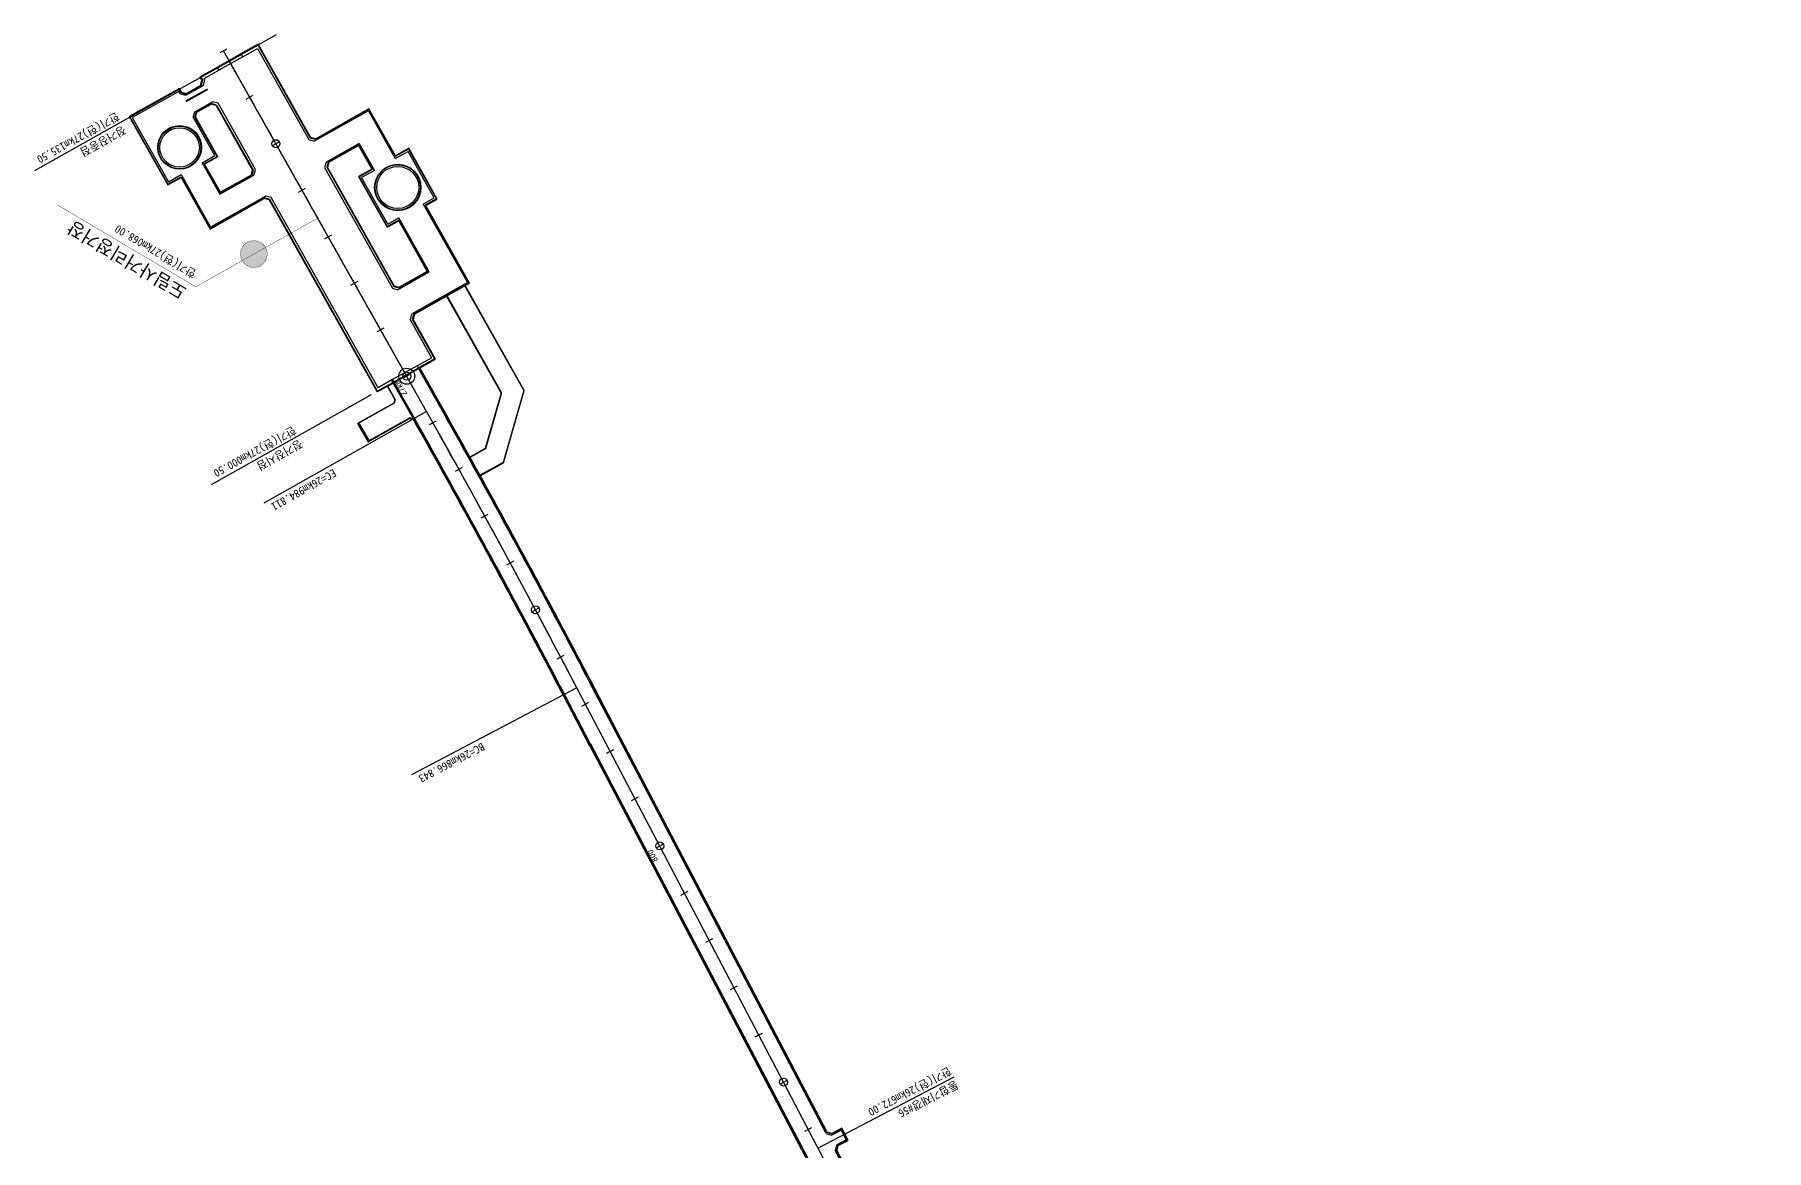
# Model space of a CAD drawing. Header units: millimetres. Extents: x 191137 to 192028, y 543444 to 545391.
# Drawn here: x 191137 to 191786, y 544972 to 545391 of the extents above; entities that cross this region are included whole.
import ezdxf

# ---------------------------------------------------------------- set-up
doc = ezdxf.new("R2010")
doc.units = ezdxf.units.MM
doc.set_wipeout_variables(frame=1)
doc.linetypes.add('CENTER', pattern=[2, 1.25, -0.25, 0.25, -0.25])
for name, color, linetype in [('00-맨홀위치및건축선', 7, 'Continuous'), ('A-01-2__km측점심볼', 7, 'Continuous'), ('A-01-2__곡선제원문자', 7, 'Continuous'), ('A-01-2__곡선제원인출선', 7, 'Continuous'), ('A-01-2__보조측점심볼', 7, 'Continuous'), ('A-01-2__선형', 7, 'Continuous'), ('A-01-2__선형중심선', 7, 'Continuous'), ('A-01-2__주측점심볼', 7, 'Continuous'), ('A-01-2__측점문자', 7, 'Continuous'), ('AA-WAXM-CONC', 2, 'Continuous'), ('CR-LEAL', 1, 'Continuous'), ('CR-LEAT', 3, 'Continuous'), ('CS-CONC-MAJR', 2, 'Continuous'), ('CS-EXCV', 3, 'E-DIGLN01'), ('CZ-CNTL', 1, 'CENTER'), ('CZ-LEAL', 1, 'Continuous'), ('CZ-LEAT', 3, 'Continuous'), ('통합L', 1, 'Continuous'), ('통합기재갱hide', 1, 'Continuous'), ('통합기재갱T', 1, 'Continuous')]:
    doc.layers.add(name, color=color, linetype=linetype)
doc.layers.add('가림용해치-255', color=7, linetype='Continuous', true_color=0xffffff)
doc.styles.add('G1', font='GulimChe.ttf')
doc.styles.add('굴림체', font='GulimChe.ttf')
doc.linetypes.add('E-DIGLN01', pattern='A,0.9,-0.2,[19,kscals.shx,S=0.1,R=180,X=0,Y=0],0.9', length=2)

msp = doc.modelspace()

# ---------------------------------------------------------------- hatches: boundary and pattern name
at = {"layer": 'CZ-LEAL'}
msp.add_hatch(color=256, dxfattribs=at).paths.add_polyline_path([(191214.9480008763, 545305.8118646416), (191223.6627833015, 545310.7162063183, 0.4975051414159268), (191215.7592928919, 545311.7889615592, 0.3355537940744049)])
at = {"layer": '가림용해치-255', "true_color": 0xffffff}
h = msp.add_hatch(color=7, dxfattribs=at)
h.dxf.hatch_style = 1
edge = h.paths.add_edge_path()
edge.add_line((191214.9480008763, 545305.8118646416), (191223.6627833014, 545310.7162063183))
edge.add_arc((191219.3053959943, 545308.2640285402), 5.000000000021969, 315.17153820245727, 389.36921340021183, ccw=False)
edge.add_arc((191219.3053959943, 545308.2640285402), 4.99999999997521, 209.3690308993965, 315.17153820245727, ccw=False)

# ---------------------------------------------------------------- linework, layer by layer
at = {"layer": '00-맨홀위치및건축선'}
msp.add_lwpolyline([(191197.0452506693, 545373.1914925096), (191227.8471250895, 545390.5255930303)], dxfattribs=at)
at = {"layer": 'A-01-2__km측점심볼', "color": 1}
msp.add_circle((191276.6417101257, 545262.5023593236), 3, dxfattribs=at)
at = {"layer": 'A-01-2__곡선제원인출선', "color": 1}
for p, q in [((191284.0911659851, 545249.2650323153), (191223.0876918261, 545214.9346355717)), ((191340.4223820992, 545145.6204483947), (191278.4331116582, 545113.1038318698))]:
    msp.add_line(p, q, dxfattribs=at)
at = {"layer": 'A-01-2__보조측점심볼', "color": 1}
for p, q in [((191206.6736993356, 545383.7736562825), (191209.2881339424, 545385.2449589999)), ((191216.4823841194, 545366.3440922371), (191219.0968187262, 545367.8153949546)), ((191226.2910689032, 545348.9145281918), (191228.90550351, 545350.3858309092)), ((191236.099753687, 545331.4849641464), (191238.7141882938, 545332.9562668639)), ((191245.9084384709, 545314.055400101), (191248.5228730776, 545315.5267028185)), ((191255.7171232547, 545296.6258360556), (191258.3315578615, 545298.0971387731)), ((191265.5258080385, 545279.1962720102), (191268.1402426453, 545280.6675747278)), ((191275.3344928223, 545261.766707965), (191277.9489274291, 545263.2380106824)), ((191285.1397724332, 545244.3372989198), (191287.7559745705, 545245.8054563964)), ((191294.8801908563, 545226.8781044228), (191297.5037010481, 545228.3331625912)), ((191304.5331919158, 545209.3704262761), (191307.1639445743, 545210.8123487601)), ((191314.0985342869, 545191.8147021707), (191316.7364636435, 545193.2434529222)), ((191323.5759788368, 545174.2113709989), (191326.2210189433, 545175.6269142991)), ((191332.9652886297, 545156.5608728428), (191335.6173733603, 545157.9631733036)), ((191342.272603431, 545138.864091369), (191344.9292864499, 545140.2576606486)), ((191351.5630652952, 545121.152871243), (191354.2197483141, 545122.5464405228)), ((191360.8535271594, 545103.441651117), (191363.5102101783, 545104.8352203968)), ((191370.1439890236, 545085.7304309912), (191372.8006720425, 545087.1240002709)), ((191379.4344508878, 545068.0192108653), (191382.0911339067, 545069.412780145)), ((191388.724912752, 545050.3079907394), (191391.3815957709, 545051.701560019)), ((191398.0153746162, 545032.5967706135), (191400.6720576351, 545033.990339893)), ((191407.3058364805, 545014.8855504874), (191409.9625194994, 545016.2791197672)), ((191416.5962983447, 544997.1743303614), (191419.2529813636, 544998.5678996411)), ((191425.8867602089, 544979.4631102355), (191428.5434432278, 544980.8566795152))]:
    msp.add_line(p, q, dxfattribs=at)
at = {"layer": 'A-01-2__선형', "color": 1}
for p, q in [((191284.0911659852, 545249.2650323153), (191207.980916639, 545384.5093076412)), ((191786.3362677773, 544295.5358022396), (191340.4223820992, 545145.6204483947))]:
    msp.add_line(p, q, dxfattribs=at)
for points in [[(191284.0911659852, 545249.2650323153), (191284.0911659852, 545249.2650323153)], [(191340.4223820992, 545145.6204483947), (191340.4223820992, 545145.6204483947)]]:
    msp.add_lwpolyline(points, dxfattribs=at)
msp.add_arc((187798.1783569107, 543287.5280755521), 4000, 27.67936182779564, 29.36912684951456, dxfattribs=at)
at = {"layer": 'A-01-2__선형중심선', "color": 1}
for p, q in [((191284.0911659852, 545249.2650323153), (191207.980916639, 545384.5093076412)), ((191285.0558465796, 545247.5498540128), (191284.0911659852, 545249.2650323153)), ((191284.0911659852, 545249.2650323153), (191284.0911659852, 545249.2650323153)), ((191286.0354215683, 545245.8061703378), (191285.0558465796, 545247.5498540128)), ((191287.0141245928, 545244.0619970936), (191286.0354215683, 545245.8061703378)), ((191287.9919554083, 545242.3173347155), (191287.0141245928, 545244.0619970936)), ((191288.9689137705, 545240.5721836403), (191287.9919554083, 545242.3173347155)), ((191289.944999435, 545238.826544304), (191288.9689137705, 545240.5721836403)), ((191290.9202121579, 545237.0804171433), (191289.944999435, 545238.826544304)), ((191291.8945516954, 545235.3338025946), (191290.9202121579, 545237.0804171433)), ((191292.8680178038, 545233.586701094), (191291.8945516954, 545235.3338025946)), ((191293.8406102399, 545231.839113079), (191292.8680178038, 545233.586701094)), ((191294.8123287603, 545230.0910389865), (191293.8406102399, 545231.839113079)), ((191295.7831731224, 545228.342479253), (191294.8123287603, 545230.0910389865)), ((191296.7531430832, 545226.5934343159), (191295.7831731224, 545228.342479253)), ((191297.7222384003, 545224.8439046126), (191296.7531430832, 545226.5934343159)), ((191298.6904588315, 545223.0938905803), (191297.7222384003, 545224.8439046126)), ((191299.6578041347, 545221.3433926567), (191298.6904588315, 545223.0938905803)), ((191300.624274068, 545219.592411279), (191299.6578041347, 545221.3433926567)), ((191301.5898683899, 545217.8409468853), (191300.624274068, 545219.592411279)), ((191302.5545868589, 545216.0889999134), (191301.5898683899, 545217.8409468853)), ((191303.5184292339, 545214.3365708014), (191302.5545868589, 545216.0889999134)), ((191304.4813952739, 545212.5836599872), (191303.5184292339, 545214.3365708014)), ((191305.4434847381, 545210.8302679091), (191304.4813952739, 545212.5836599872)), ((191306.4046973861, 545209.0763950055), (191305.4434847381, 545210.8302679091)), ((191307.3650329775, 545207.3220417148), (191306.4046973861, 545209.0763950055)), ((191308.3244912723, 545205.5672084757), (191307.3650329775, 545207.3220417148)), ((191309.2830720305, 545203.8118957267), (191308.3244912723, 545205.5672084757)), ((191310.2407750126, 545202.0561039068), (191309.2830720305, 545203.8118957267)), ((191311.1975999791, 545200.2998334549), (191310.2407750126, 545202.0561039068)), ((191312.1535466909, 545198.54308481), (191311.1975999791, 545200.2998334549)), ((191313.1086149087, 545196.7858584116), (191312.1535466909, 545198.54308481)), ((191314.0628043941, 545195.0281546985), (191313.1086149087, 545196.7858584116)), ((191315.0161149084, 545193.2699741106), (191314.0628043941, 545195.0281546985)), ((191315.9685462133, 545191.5113170871), (191315.0161149084, 545193.2699741106)), ((191316.9200980705, 545189.7521840679), (191315.9685462133, 545191.5113170871)), ((191317.8707702425, 545187.9925754926), (191316.9200980705, 545189.7521840679)), ((191318.8205624914, 545186.2324918011), (191317.8707702425, 545187.9925754926)), ((191319.7694745797, 545184.4719334337), (191318.8205624914, 545186.2324918011)), ((191320.7175062703, 545182.7109008302), (191319.7694745797, 545184.4719334337)), ((191321.664657326, 545180.9493944311), (191320.7175062703, 545182.7109008302)), ((191322.6109275102, 545179.1874146768), (191321.664657326, 545180.9493944311)), ((191323.5563165863, 545177.4249620072), (191322.6109275102, 545179.1874146768)), ((191324.5008243179, 545175.6620368639), (191323.5563165863, 545177.4249620072)), ((191325.4444504689, 545173.8986396868), (191324.5008243179, 545175.6620368639)), ((191326.3871948035, 545172.1347709174), (191325.4444504689, 545173.8986396868)), ((191327.3290570858, 545170.370430996), (191326.3871948035, 545172.1347709174)), ((191328.2700370805, 545168.6056203641), (191327.3290570858, 545170.370430996)), ((191329.2101345522, 545166.8403394629), (191328.2700370805, 545168.6056203641)), ((191330.1493492661, 545165.0745887336), (191329.2101345522, 545166.8403394629)), ((191331.0876809872, 545163.3083686179), (191330.1493492661, 545165.0745887336)), ((191332.025129481, 545161.541679557), (191331.0876809872, 545163.3083686179)), ((191332.9616945131, 545159.7745219923), (191332.025129481, 545161.541679557)), ((191333.8973758494, 545158.0068963664), (191332.9616945131, 545159.7745219923)), ((191334.8321732559, 545156.2388031208), (191333.8973758494, 545158.0068963664)), ((191335.7660864991, 545154.4702426974), (191334.8321732559, 545156.2388031208)), ((191336.6991153453, 545152.7012155385), (191335.7660864991, 545154.4702426974)), ((191337.6312595613, 545150.9317220864), (191336.6991153453, 545152.7012155385)), ((191338.5625189142, 545149.1617627834), (191337.6312595613, 545150.9317220864)), ((191339.4928931711, 545147.3913380719), (191338.5625189142, 545149.1617627834)), ((191340.4223820992, 545145.6204483947), (191339.4928931711, 545147.3913380719)), ((191786.3362677773, 544295.5358022396), (191340.4223820992, 545145.6204483947))]:
    msp.add_line(p, q, dxfattribs=at)
at = {"layer": 'A-01-2__주측점심볼', "color": 1}
for centre in [(191227.5982862066, 545349.6501795505), (191276.6417101257, 545262.5023593236), (191324.89849889, 545174.919142649), (191371.4723305331, 545086.427215631), (191417.9246398541, 544997.8711150014)]:
    msp.add_circle(centre, 1.5, dxfattribs=at)
at = {"layer": 'AA-WAXM-CONC'}
for p, q in [((191220.8809166074, 545386.6052810248), (191215.0681567134, 545383.3340851573)), ((191240.4436630618, 545351.8432084939), (191220.8809166074, 545386.6052810248)), ((191215.2099995786, 545382.266433247), (191220.6741681744, 545385.3414554491)), ((191220.6741681744, 545385.3414554491), (191239.9089960513, 545351.1620786764)), ((191205.3076003687, 545377.8412225308), (191199.4948404729, 545374.5700266623)), ((191199.4948404729, 545374.5700266623), (191200.141541259, 545373.4208700404)), ((191199.5770736722, 545371.4033727094), (191200.141541259, 545373.4208700404)), ((191200.4296733254, 545371.481566282), (191201.0012394398, 545373.5244348854)), ((191200.6824572321, 545374.0908957476), (191206.1466258298, 545377.1659179509)), ((191201.0012394398, 545373.5244348854), (191200.6824572321, 545374.0908957476)), ((191191.3456124047, 545370.1171640062), (191172.8702736087, 545359.7199597486)), ((191191.1660293718, 545369.2128687368), (191173.73646447, 545359.4041854749)), ((191191.6888606963, 545368.2838222727), (191191.1660293718, 545369.2128687368)), ((191192.0898609542, 545368.7946696356), (191191.3456124047, 545370.1171640062)), ((191193.731768517, 545367.7122451798), (191191.6888606963, 545368.2838222727)), ((191192.0898609542, 545368.7946696356), (191193.9945729864, 545368.2617577955)), ((191200.4296733254, 545371.481566282), (191193.731768517, 545367.7122451798)), ((191193.8301945006, 545365.7021794727), (191201.9224895802, 545370.2562093491)), ((191193.9773247496, 545365.4407359991), (191202.0696198291, 545369.9947658757)), ((191193.9945729864, 545368.2617577955), (191199.5770736722, 545371.4033727094)), ((191196.5932305658, 545359.5689896431), (191197.1648076588, 545361.6118974643)), ((191197.1648076588, 545361.6118974643), (191203.8627125005, 545365.3812185851)), ((191197.2380042019, 545359.646663276), (191197.7709160422, 545361.5513753081)), ((191197.7709160422, 545361.5513753081), (191203.3534167594, 545364.6929902398)), ((191205.3709140295, 545364.1285226716), (191203.3534167594, 545364.6929902398)), ((191205.9055810393, 545364.8096524903), (191203.8627125005, 545365.3812185851)), ((191205.3709140295, 545364.1285226716), (191219.0575869272, 545339.8079541315)), ((191219.9172851088, 545339.9115189752), (191205.9055810393, 545364.8096524903)), ((191262.2392235624, 545362.0074514608), (191241.9518646636, 545350.5905125538)), ((191262.3916411952, 545362.5522164241), (191242.3930647833, 545351.2977931026)), ((191262.2391984731, 545362.0074373414), (191272.3511251207, 545344.0390233271)), ((191262.3916161059, 545362.5522023049), (191272.3564125041, 545344.8452317648)), ((191172.8702736087, 545359.7199597486), (191187.0928643385, 545334.4470906409)), ((191173.73646447, 545359.4041854749), (191187.2724473714, 545335.3513859103)), ((191204.7020122733, 545345.1600691723), (191196.5932305658, 545359.5689896431)), ((191205.5682031345, 545344.8442948984), (191197.2380042019, 545359.646663276)), ((191239.9089960513, 545351.1620786764), (191241.9518646636, 545350.5905125538)), ((191240.4436630618, 545351.8432084939), (191242.3930647833, 545351.2977931026)), ((191258.8098268244, 545349.7502397872), (191246.3657721338, 545342.7472083493)), ((191258.6573841023, 545349.2054607045), (191263.8159257016, 545340.0389769675)), ((191258.8098017351, 545349.7502256678), (191264.5078209143, 545339.6251158604)), ((191277.3238124597, 545347.6406918365), (191272.3564125041, 545344.8452317648)), ((191277.3238124597, 545347.6406918365), (191287.8191035501, 545328.9910573916)), ((191199.9088819319, 545342.462681279), (191204.7020122733, 545345.1600691723)), ((191199.9088819253, 545342.4626812752), (191206.5474663116, 545330.6662900348)), ((191200.6007771375, 545342.048820169), (191205.5682031345, 545344.8442948984)), ((191206.6998839443, 545331.211054998), (191200.6007771375, 545342.048820169)), ((191246.3657721338, 545342.7472083493), (191245.7942060096, 545340.7043397331)), ((191245.7942060096, 545340.7043397331), (191271.2379303898, 545295.4920483802)), ((191272.3511251207, 545344.0390233271), (191277.1442294258, 545346.7363965664)), ((191286.952912689, 545329.3068316655), (191277.1442294269, 545346.736396567)), ((191187.0928643385, 545334.4470906409), (191192.0602903355, 545337.2425653706)), ((191187.2724473714, 545335.3513859103), (191192.0655777037, 545338.0487737985)), ((191206.547466472, 545330.666290125), (191219.3457189859, 545337.8686503631)), ((191218.5121715359, 545337.8585524104), (191206.6998841048, 545331.2110550883)), ((191219.0575869272, 545339.8079541315), (191218.5121715359, 545337.8585524104)), ((191219.3457189859, 545337.8686503631), (191219.9172851088, 545339.9115189752)), ((191258.8485425597, 545337.2435263508), (191263.8159257016, 545340.0389769675)), ((191258.8485425597, 545337.2435263508), (191269.3438336504, 545318.5938919059)), ((191264.5078209143, 545339.6251158604), (191259.7147334199, 545336.9277520764)), ((191269.5234166833, 545319.4981871753), (191259.714733421, 545336.9277520771)), ((191223.3184263337, 545329.3180656082), (191202.9656521012, 545317.864313488)), ((191223.7596264533, 545330.0253461569), (191203.118069734, 545318.4090784515)), ((191225.2678280551, 545328.772650217), (191223.3184263337, 545329.3180656082)), ((191225.8024950658, 545329.4537800343), (191223.7596264533, 545330.0253461569)), ((191265.7034524909, 545256.920463575), (191225.2678280551, 545328.772650217)), ((191265.9102009239, 545258.1842891508), (191225.8024950658, 545329.4537800343)), ((191282.8134421574, 545326.977298166), (191286.952912689, 545329.3068316655)), ((191287.8191035501, 545328.9910573916), (191283.5053373696, 545326.5634370595)), ((191269.5234166832, 545319.4981871753), (191273.6629205839, 545321.8277394534)), ((191285.0712450123, 545301.5556880747), (191273.6629205839, 545321.8277394534)), ((191282.8134421574, 545326.977298166), (191299.3713252982, 545297.5547252137)), ((191283.5053373696, 545326.5634370595), (191299.9160902615, 545297.4023075809)), ((191273.6576332, 545321.0215310167), (191269.3438336504, 545318.5938919059)), ((191284.526480049, 545301.7081057077), (191273.6576332, 545321.0215310167)), ((191284.526480049, 545301.7081057077), (191273.7219991218, 545295.6277628061)), ((191271.2379303898, 545295.4920483802), (191273.2807990022, 545294.9204822574)), ((191273.2807990022, 545294.9204822574), (191285.0712450123, 545301.5556880747)), ((191299.3713252982, 545297.5547252137), (191278.4303577194, 545285.7699606866)), ((191299.9160902615, 545297.4023075809), (191279.2639051694, 545285.7800586394)), ((191278.4303577194, 545285.7699606866), (191277.8587915942, 545283.7270920667)), ((191277.8587915942, 545283.7270920667), (191285.9019118663, 545269.434848852)), ((191279.2639051694, 545285.7800586394), (191278.7184897758, 545283.8306569105)), ((191278.7184897758, 545283.8306569105), (191287.0895286255, 545268.9557179374)), ((191269.381090725, 545258.9900957657), (191265.7034524909, 545256.920463575)), ((191271.3307956214, 545261.2347896524), (191265.9102009239, 545258.1842891508)), ((191272.2973467212, 545253.8080471872), (191269.381090725, 545258.9900957657)), ((191278.5103687269, 545247.6614249026), (191270.9822043232, 545261.038615987)), ((191278.8589600243, 545247.8575985677), (191271.3307956214, 545261.2347896523)), ((191271.8958307296, 545252.3729649044), (191258.4347388228, 545244.797584359)), ((191272.2973467212, 545253.8080471872), (191271.8958307296, 545252.3729649044)), ((191275.6220945475, 545253.6093549855), (191275.27350325, 545253.4131813203)), ((191276.5048760415, 545252.0406941442), (191276.1562847438, 545251.844520479)), ((191262.2110818786, 545238.0872018718), (191258.4347388228, 545244.797584359)), ((191262.3880212196, 545238.5883929228), (191258.9549820778, 545244.6887406384)), ((191277.7637215737, 545246.8396244087), (191262.2110818786, 545238.0872018718)), ((191279.1988038564, 545246.4381084171), (191277.7637215737, 545246.8396244087)), ((191278.5103687269, 545247.6614249026), (191278.8589600243, 545247.8575985677))]:
    msp.add_line(p, q, dxfattribs=at)
for points in [[(191258.6574091917, 545349.2054748238), (191247.1993195838, 545342.757306302), (191246.6539041911, 545340.807904577), (191271.7725974003, 545296.1731781976), (191273.7219991218, 545295.6277628061)], [(191258.6574091917, 545349.2054748238), (191247.1993195838, 545342.757306302), (191246.6539041911, 545340.807904577), (191271.7725974003, 545296.1731781976), (191273.7219991218, 545295.6277628061)], [(191287.0895286255, 545268.9557179374), (191281.3203427082, 545265.7090438145)], [(191287.0895286255, 545268.9557179374), (191281.3203427082, 545265.7090438145)]]:
    msp.add_lwpolyline(points, dxfattribs=at)
at = {"layer": 'AA-WAXM-CONC', "flags": 128}
msp.add_lwpolyline([(191280.4813171819, 545266.3843483576), (191285.9019118663, 545269.434848852)], dxfattribs=at)
msp.add_lwpolyline([(191280.4813171819, 545266.3843483576), (191285.9019118663, 545269.434848852)], dxfattribs=at)
at = {"layer": 'AA-WAXM-CONC'}
for centre, radius in [((191191.4928911525, 545348.2419541798), 8), ((191191.4928911525, 545348.2419541798), 8), ((191191.4928911525, 545348.2419541798), 7.4), ((191191.4928911525, 545348.2419541798), 7.4), ((191273.2643335794, 545333.2407517089), 8.5), ((191273.2643335794, 545333.2407517089), 8.5), ((191273.2643335794, 545333.2407517089), 7.9), ((191273.2643335794, 545333.2407517089), 7.9)]:
    msp.add_circle(centre, radius, dxfattribs=at)
at = {"layer": 'CR-LEAL'}
for p, q in [((191197.0452506693, 545373.1914925096), (191137.1367018635, 545339.4772843103)), ((191263.2538626881, 545255.5419294216), (191203.3453138822, 545221.8277212224))]:
    msp.add_line(p, q, dxfattribs=at)
at = {"layer": 'CS-CONC-MAJR', "ltscale": 5}
for p, q in [((191298.3474294222, 545296.5195260885), (191320.489807562, 545257.1735704121)), ((191298.3474294222, 545296.5195260885), (191320.489807562, 545257.1735704121)), ((191291.637046931, 545292.7431830304), (191312.2013859869, 545256.2013279552)), ((191291.637046931, 545292.7431830304), (191312.2013859869, 545256.2013279552)), ((191320.489807562, 545257.1735704121), (191312.7287576487, 545230.0871129463)), ((191320.489807562, 545257.1735704121), (191312.7287576487, 545230.0871129463)), ((191312.2013859869, 545256.2013279552), (191306.2051343074, 545235.2741057511)), ((191312.2013859869, 545256.2013279552), (191306.2051343074, 545235.2741057511)), ((191306.2051343074, 545235.2741057511), (191300.2352202024, 545231.963366137)), ((191306.2051343074, 545235.2741057511), (191300.2352202024, 545231.963366137)), ((191312.7287576487, 545230.0871129463), (191303.9665179333, 545225.2278312844)), ((191312.7287576487, 545230.0871129463), (191303.9665179333, 545225.2278312844))]:
    msp.add_line(p, q, dxfattribs=at)
at = {"layer": 'CS-CONC-MAJR', "flags": 128}
for points in [[(191215.2099944382, 545382.2664303569), (191214.5969576201, 545383.3557674832)], [(191205.1851003607, 545378.0588873673), (191205.3075953165, 545377.8412196857)], [(191205.5336876666, 545378.2550681123), (191206.1466208481, 545377.1659151457)], [(191433.8639507501, 544978.6788889806), (191354.7091880248, 545129.5785371502), (191354.753466075, 545129.6017633054), (191345.0715773823, 545148.0591946341), (191344.1414786223, 545149.8312465339), (191343.2098838302, 545151.603995233), (191342.2774027802, 545153.3762779131), (191341.3440357056, 545155.1480941311), (191340.4097828395, 545156.9194434442), (191339.4746444155, 545158.6903254098), (191338.5386206676, 545160.4607395839), (191337.6017118295, 545162.2306855258), (191336.6639181358, 545164.0001627916), (191335.7252398206, 545165.7691709396), (191334.7856771186, 545167.5377095272), (191333.8452302649, 545169.3057781124), (191332.9038994945, 545171.0733762531), (191331.9616850426, 545172.8405035078), (191331.018587145, 545174.607159434), (191330.0746060374, 545176.3733435908), (191329.1297419558, 545178.139055536), (191328.1839951362, 545179.9042948287), (191327.2373658153, 545181.6690610272), (191326.2898542296, 545183.4333536907), (191325.3414606161, 545185.1971723775), (191324.3921852119, 545186.9605166473), (191323.4420282542, 545188.7233860589), (191322.4909899805, 545190.4857801717), (191321.5390706289, 545192.247698545), (191320.586270437, 545194.0091407388), (191319.6325896431, 545195.7701063118), (191318.6780284858, 545197.5305948246), (191317.7225872035, 545199.2906058368), (191316.766266035, 545201.0501389083), (191315.8090652198, 545202.8091935993), (191314.8509849969, 545204.56776947), (191313.8920256057, 545206.3258660809), (191312.9321872863, 545208.0834829923), (191311.9714702784, 545209.8406197646), (191311.0098748221, 545211.5972759592), (191310.0474011582, 545213.3534511364), (191309.0840495268, 545215.1091448572), (191308.1198201692, 545216.8643566825), (191307.1547133261, 545218.6190861741), (191306.188729239, 545220.3733328929), (191305.2218681492, 545222.1270964002), (191304.2541302988, 545223.8803762578), (191303.2855159292, 545225.6331720278), (191302.316025283, 545227.385483271), (191301.3456586023, 545229.13730955), (191300.3744161299, 545230.8886504265), (191299.4022981084, 545232.6395054632), (191298.429304781, 545234.3898742221), (191297.4554363909, 545236.1397562652), (191296.4806931815, 545237.8891511556), (191295.5050753966, 545239.6380584557), (191294.5285832799, 545241.3864777285), (191293.5512170758, 545243.1344085365), (191292.5729770284, 545244.8818504428), (191291.5938633824, 545246.6288030109), (191290.6138763826, 545248.3752658038), (191289.6330162739, 545250.1212383847), (191288.6670597572, 545251.8386865631), (191280.4813221094, 545266.3843511334)], [(191271.3308008015, 545261.2347925658), (191279.5152722132, 545246.6913780671), (191280.4786768852, 545244.9784696407), (191281.456966754, 545243.2370748719), (191282.4343858031, 545241.4951911761), (191283.4109337882, 545239.752818988), (191284.3866104652, 545238.0099587442), (191285.3614155902, 545236.2666108798), (191286.3353489193, 545234.522775831), (191287.3084102093, 545232.7784540328), (191288.2805992168, 545231.033645923), (191289.2519156986, 545229.2883519364), (191290.2223594123, 545227.5425725095), (191291.1919301148, 545225.7963080793), (191292.160627564, 545224.0495590817), (191293.1284515176, 545222.3023259543), (191294.0954017338, 545220.5546091328), (191295.0614779706, 545218.8064090553), (191296.0266799869, 545217.0577261576), (191296.9910075409, 545215.3085608778), (191297.9544603918, 545213.5589136528), (191298.9170382987, 545211.8087849203), (191299.8787410211, 545210.0581751171), (191300.8395683181, 545208.3070846819), (191301.7995199502, 545206.5555140517), (191302.7585956767, 545204.803463665), (191303.7167952584, 545203.0509339588), (191304.6741184554, 545201.2979253723), (191305.6305650284, 545199.5444383436), (191306.5861347384, 545197.7904733106), (191307.5408273467, 545196.0360307118), (191308.4946426141, 545194.2811109864), (191309.4475803026, 545192.5257145725), (191310.3996401738, 545190.7698419091), (191311.3508219896, 545189.0134934355), (191312.3011255123, 545187.2566695907), (191313.2505505046, 545185.4993708133), (191314.1990967286, 545183.7415975434), (191315.1467639475, 545181.9833502201), (191316.0935519243, 545180.224629283), (191317.0394604224, 545178.4654351716), (191317.9844892052, 545176.7057683261), (191318.9286380364, 545174.945629186), (191319.8719066801, 545173.1850181917), (191320.8142949005, 545171.423935783), (191321.7558024619, 545169.6623824005), (191322.6964291289, 545167.9003584842), (191323.6361746665, 545166.137864475), (191324.5750388396, 545164.3749008134), (191325.5130214135, 545162.6114679402), (191326.4501221538, 545160.8475662959), (191327.3863408262, 545159.0831963219), (191328.3216771966, 545157.3183584589), (191329.2561310312, 545155.5530531487), (191330.1897020964, 545153.787280832), (191331.1223901587, 545152.0210419507), (191332.0541949851, 545150.2543369461), (191332.9851163425, 545148.4871662596), (191333.9151539982, 545146.7195303339), (191334.8443077198, 545144.9514296101), (191335.7731868162, 545143.1817021553), (191345.4550755091, 545124.7242708263), (191345.4993535594, 545124.747496981), (191626.3036702238, 544589.4256650368)], [(191271.4726437533, 545260.167140704), (191279.1666327522, 545246.4952900101), (191280.129940211, 545244.7825545263), (191281.1081321657, 545243.0413341502), (191282.0854533882, 545241.299624896), (191283.0619036338, 545239.5574271989), (191284.0374826584, 545237.8147414945), (191285.0121902184, 545236.0715682186), (191285.9860260699, 545234.3279078068), (191286.9589899696, 545232.5837606946), (191287.9310816741, 545230.8391273188), (191288.9023009403, 545229.0940081154), (191289.8726475257, 545227.3484035202), (191290.8421211875, 545225.6023139701), (191291.8107216834, 545223.8557399014), (191292.7784487711, 545222.1086817511), (191293.745302209, 545220.3611399551), (191294.7112817549, 545218.6131149516), (191295.676387168, 545216.8646071758), (191296.6406182063, 545215.1156170669), (191297.6039746291, 545213.3661450607), (191298.5664561955, 545211.616191595), (191299.528062665, 545209.8657571069), (191300.488793797, 545208.1148420351), (191301.4486493515, 545206.3634468161), (191302.4076290883, 545204.6115718887), (191303.3657327679, 545202.85921769), (191304.3229601507, 545201.1063846585), (191305.2793109972, 545199.3530732329), (191306.2347850686, 545197.599283851), (191307.189382126, 545195.8450169506), (191308.1431019305, 545194.0902729718), (191309.0959442439, 545192.3350523522), (191310.047908828, 545190.5793555307), (191310.9989954446, 545188.8231829467), (191311.9492038561, 545187.0665350388), (191312.898533825, 545185.3094122458), (191313.8469851138, 545183.551815008), (191314.7945574854, 545181.7937437642), (191315.7412507031, 545180.035198954), (191316.68706453, 545178.276181017), (191317.6319987297, 545176.5166903931), (191318.5760530662, 545174.7567275219), (191319.5192273031, 545172.9962928437), (191320.4615212048, 545171.2353867982), (191321.4029345358, 545169.4740098261), (191322.3434670607, 545167.7121623673), (191323.2831185444, 545165.9498448627), (191324.2218887518, 545164.1870577526), (191325.1597774483, 545162.4238014778), (191326.0967843996, 545160.660076479), (191327.0329093712, 545158.8958831973), (191327.9681521293, 545157.1312220735), (191328.9025124398, 545155.3660935493), (191329.8359900694, 545153.600498065), (191330.7685847846, 545151.8344360631), (191331.7002963522, 545150.0679079845), (191332.6311245394, 545148.3009142709), (191333.5610691134, 545146.5334553643), (191334.490129796, 545144.7655317934), (191335.4189624137, 545142.995892918), (191345.2866603438, 545124.1842371864), (191345.3309383942, 545124.2074633411), (191625.484921288, 544590.125419551)], [(191618.2796187548, 544627.1111694806), (191437.2091153835, 544972.3017090249)]]:
    msp.add_lwpolyline(points, dxfattribs=at)
at = {"layer": 'CS-CONC-MAJR'}
for points in [[(191214.945544926, 545383.5519482282), (191215.0681514913, 545383.3340822215)], [(191281.3203476361, 545265.7090465906), (191289.0156993469, 545252.0347743916), (191289.9817530768, 545250.3171532704), (191290.9627110993, 545248.5710062966), (191291.9427959258, 545246.8243690617), (191292.9220073111, 545245.0772420029), (191293.9003450107, 545243.3296255571), (191294.8778087796, 545241.5815201607), (191295.8543983739, 545239.8329262506), (191296.830113549, 545238.083844265), (191297.8049540613, 545236.33427464), (191298.7789196669, 545234.5842178136), (191299.7520101224, 545232.833674223), (191300.7242251845, 545231.0826443064), (191301.6955646101, 545229.3311285008), (191302.6660281566, 545227.5791272445), (191303.635615581, 545225.8266409755), (191304.6043266413, 545224.0736701317), (191305.5721610948, 545222.320215152), (191306.5391187002, 545220.5662764738), (191307.5051992153, 545218.8118545363), (191308.4704023988, 545217.0569497776), (191309.4347280091, 545215.3015626372), (191310.3981758055, 545213.5456935529), (191311.3607455468, 545211.7893429647), (191312.3224369928, 545210.0325113104), (191313.2832499026, 545208.2751990308), (191314.2431840361, 545206.5174065643), (191315.2022391536, 545204.7591343503), (191316.1604150151, 545203.0003828284), (191317.117711381, 545201.2411524388), (191318.0741280123, 545199.4814436208), (191319.0296646695, 545197.7212568142), (191319.9843211138, 545195.9605924597), (191320.9380971069, 545194.1994509969), (191321.8909924099, 545192.4378328659), (191322.8430067847, 545190.6757385081), (191323.7941399936, 545188.9131683632), (191324.7443917984, 545187.1501228721), (191325.6937619617, 545185.3866024752), (191326.6422502462, 545183.6226076139), (191327.5898564148, 545181.8581387289), (191328.5365802305, 545180.0931962616), (191329.4824214566, 545178.3277806526), (191330.4273798568, 545176.5618923442), (191331.3714551948, 545174.7955317769), (191332.3146472343, 545173.0286993932), (191333.25695574, 545171.2613956338), (191334.198380476, 545169.4936209414), (191335.138921207, 545167.7253757576), (191336.0785776978, 545165.9566605242), (191337.0173497137, 545164.1874756841), (191337.9552370198, 545162.4178216793), (191338.8922393817, 545160.6476989514), (191339.8283565651, 545158.8771079443), (191340.7635883361, 545157.1060490994), (191341.6979344608, 545155.3345228604), (191342.6313947056, 545153.5625296695), (191343.5639688372, 545151.7900699702), (191344.4956565766, 545150.0171442925), (191345.4258017848, 545148.2450038714), (191355.293499715, 545129.4333481397), (191355.2492216647, 545129.4101219851), (191434.141694804, 544979.0104993966)], [(191437.6397477698, 544972.3418550391), (191618.5573628086, 544627.4427798967)]]:
    msp.add_lwpolyline(points, dxfattribs=at)
at = {"layer": 'CS-CONC-MAJR', "linetype": 'Continuous', "ltscale": 0.02}
for points in [[(191433.8639507517, 544978.6788889801), (191435.8772163032, 544978.0411778135), (191439.4568785738, 544979.9188980147), (191441.4078755654, 544976.1995417882), (191437.8276937903, 544974.3215490798), (191437.2091153835, 544972.301709025)], [(191437.6397477698, 544972.3418550391), (191438.1818919325, 544974.112114855), (191441.9246830506, 544976.0754046732), (191439.6485198937, 544980.4146536042), (191435.9061682101, 544978.451594292), (191434.1416948055, 544979.0104993962)]]:
    msp.add_lwpolyline(points, dxfattribs=at)
at = {"layer": 'CS-EXCV', "ltscale": 8}
for p, q in [((191220.976177628, 545386.9457591268), (191215.1198438216, 545383.6500415512)), ((191220.976177628, 545386.9457591268), (191215.1198438216, 545383.6500415512)), ((191240.6107465026, 545352.0560615618), (191220.976177628, 545386.9457591268)), ((191240.6107465026, 545352.0560615618), (191220.976177628, 545386.9457591268)), ((191205.0106961787, 545377.9610052593), (191199.1543623709, 545374.6652876829)), ((191205.0106961787, 545377.9610052593), (191199.1543623709, 545374.6652876829)), ((191199.8728855774, 545373.3885060264), (191199.1543623708, 545374.6652876829)), ((191199.8728855774, 545373.3885060264), (191199.1543623708, 545374.6652876829)), ((191199.3299266371, 545371.4478840336), (191199.8728855774, 545373.3885060264)), ((191199.3299266371, 545371.4478840336), (191199.8728855774, 545373.3885060264)), ((191191.4218212211, 545370.389546488), (191172.5978911271, 545359.7961685649)), ((191191.4218212211, 545370.389546488), (191172.5978911271, 545359.7961685649)), ((191192.2235277068, 545368.9649520899), (191191.4218212211, 545370.389546488)), ((191192.2235277068, 545368.9649520899), (191191.4218212211, 545370.389546488)), ((191192.2235277068, 545368.9649520899), (191194.0231582716, 545368.4614405776)), ((191192.2235277068, 545368.9649520899), (191194.0231582716, 545368.4614405776)), ((191199.3299266371, 545371.4478840336), (191194.0231582716, 545368.4614405776)), ((191199.3299266371, 545371.4478840336), (191194.0231582716, 545368.4614405776)), ((191197.4529287473, 545359.6725544869), (191197.9564402598, 545361.472185052)), ((191197.4529287473, 545359.6725544869), (191197.9564402598, 545361.472185052)), ((191197.9564402598, 545361.472185052), (191203.2632086562, 545364.4586285255)), ((191197.9564402598, 545361.472185052), (191203.2632086562, 545364.4586285255)), ((191205.2038305889, 545363.9156696034), (191203.2632086562, 545364.4586285255)), ((191205.2038305889, 545363.9156696034), (191203.2632086562, 545364.4586285255)), ((191205.2038305889, 545363.9156696034), (191218.7889312455, 545339.7755901178)), ((191205.2038305889, 545363.9156696034), (191218.7889312455, 545339.7755901178)), ((191262.4487978075, 545362.7565032853), (191242.4968920103, 545351.528344376)), ((191262.4487978075, 545362.7565032853), (191242.4968920103, 545351.528344376)), ((191272.3890474085, 545345.0930925378), (191262.4487727182, 545362.7564891661)), ((191272.3890474085, 545345.0930925378), (191262.4487727182, 545362.7564891661)), ((191172.5978911271, 545359.7961685649), (191187.0166555221, 545334.1747081593)), ((191172.5978911271, 545359.7961685649), (191187.0166555221, 545334.1747081593)), ((191205.8405856161, 545344.7680860822), (191197.4529287473, 545359.6725544869)), ((191205.8405856161, 545344.7680860822), (191197.4529287473, 545359.6725544869)), ((191240.6107465026, 545352.0560615618), (191242.4968920103, 545351.528344376)), ((191240.6107465026, 545352.0560615618), (191242.4968920103, 545351.528344376)), ((191247.4502770598, 545342.7264141019), (191258.6002525793, 545349.0011879626)), ((191247.4502770598, 545342.7264141019), (191258.6002525793, 545349.0011879626)), ((191258.6002274901, 545349.0011738433), (191263.5871171324, 545340.1397074916)), ((191258.6002274901, 545349.0011738433), (191263.5871171324, 545340.1397074916)), ((191277.4000212761, 545347.9130743183), (191272.3890474085, 545345.0930925378)), ((191277.4000212761, 545347.9130743183), (191272.3890474085, 545345.0930925378)), ((191288.0914860318, 545328.9148485753), (191277.4000212761, 545347.9130743183)), ((191288.0914860318, 545328.9148485753), (191277.4000212761, 545347.9130743183)), ((191205.8405856161, 545344.7680860822), (191200.8295857068, 545341.9480896444)), ((191205.8405856161, 545344.7680860822), (191200.8295857068, 545341.9480896444)), ((191206.7570405566, 545331.4153418592), (191200.8295857068, 545341.9480896444)), ((191206.7570405566, 545331.4153418592), (191200.8295857068, 545341.9480896444)), ((191247.4502770598, 545342.7264141019), (191246.9225598728, 545340.8402685906)), ((191247.4502770598, 545342.7264141019), (191246.9225598728, 545340.8402685906)), ((191271.9396808412, 545296.3860312654), (191246.9225598728, 545340.8402685906)), ((191271.9396808412, 545296.3860312654), (191246.9225598728, 545340.8402685906)), ((191187.0166555221, 545334.1747081593), (191192.0276554314, 545336.994704597)), ((191187.0166555221, 545334.1747081593), (191192.0276554314, 545336.994704597)), ((191218.2612140598, 545337.8894446103), (191206.757040717, 545331.4153419496)), ((191218.2612140598, 545337.8894446103), (191206.757040717, 545331.4153419496)), ((191218.2612140598, 545337.8894446103), (191218.7889312455, 545339.7755901178)), ((191218.2612140598, 545337.8894446103), (191218.7889312455, 545339.7755901178)), ((191263.5871171324, 545340.1397074916), (191258.5761600781, 545337.3197351673)), ((191263.5871171324, 545340.1397074916), (191258.5761600781, 545337.3197351673)), ((191258.5761600781, 545337.3197351673), (191269.267624834, 545318.3215094242)), ((191258.5761600781, 545337.3197351673), (191269.267624834, 545318.3215094242)), ((191202.908495855, 545317.6600268328), (191223.2145991066, 545329.0875143347)), ((191202.908495855, 545317.6600268328), (191223.2145991066, 545329.0875143347)), ((191225.1007446144, 545328.5597971492), (191223.2145991066, 545329.0875143347)), ((191225.1007446144, 545328.5597971492), (191223.2145991066, 545329.0875143347)), ((191225.1007446144, 545328.5597971492), (191265.60819148, 545256.5799854561)), ((191225.1007446144, 545328.5597971492), (191265.60819148, 545256.5799854561)), ((191283.7428607214, 545326.4676108769), (191288.0914860318, 545328.9148485753)), ((191283.7428607214, 545326.4676108769), (191288.0914860318, 545328.9148485753)), ((191300.1339962467, 545297.3413405278), (191283.7428607214, 545326.4676108769)), ((191300.1339962467, 545297.3413405278), (191283.7428607214, 545326.4676108769)), ((191269.267624834, 545318.3215094242), (191273.6162835134, 545320.7687659016)), ((191269.267624834, 545318.3215094242), (191273.6162835134, 545320.7687659016)), ((191273.6162835134, 545320.7687659016), (191284.3085740636, 545301.7690727606)), ((191273.6162835134, 545320.7687659016), (191284.3085740636, 545301.7690727606)), ((191284.3085740636, 545301.7690727606), (191273.8122072248, 545295.8621245205)), ((191284.3085740636, 545301.7690727606), (191273.8122072248, 545295.8621245205)), ((191271.9396808412, 545296.3860312654), (191273.8122072248, 545295.8621245205)), ((191271.9396808412, 545296.3860312654), (191273.8122072248, 545295.8621245205)), ((191279.5110522047, 545285.7355473152), (191300.1339962467, 545297.3413405278)), ((191279.5110522047, 545285.7355473152), (191300.1339962467, 545297.3413405278)), ((191320.6620345037, 545257.1937728528), (191298.5653354075, 545296.4585590354)), ((191320.6620345037, 545257.1937728528), (191298.5653354075, 545296.4585590354)), ((191291.5760798779, 545292.5252770452), (191312.0291590452, 545256.1811255144)), ((191291.5760798779, 545292.5252770452), (191312.0291590452, 545256.1811255144)), ((191279.5110522047, 545285.7355473152), (191278.9871454575, 545283.8630209242)), ((191279.5110522047, 545285.7355473152), (191278.9871454575, 545283.8630209242)), ((191287.4300067276, 545268.8604569169), (191278.9871454575, 545283.8630209242)), ((191287.4300067276, 545268.8604569169), (191278.9871454575, 545283.8630209242)), ((191269.3642627561, 545258.6937567214), (191265.60819148, 545256.5799854561)), ((191269.3642627561, 545258.6937567214), (191265.60819148, 545256.5799854561)), ((191269.3642627561, 545258.6937567214), (191272.1254070849, 545253.7873342183)), ((191269.3642627561, 545258.6937567214), (191272.1254070849, 545253.7873342183)), ((191312.8643134583, 545229.9793312779), (191320.6620345037, 545257.1937728528)), ((191312.8643134583, 545229.9793312779), (191320.6620345037, 545257.1937728528)), ((191271.7443630029, 545252.4254218102), (191258.2364502039, 545244.8236922823)), ((191271.7443630029, 545252.4254218102), (191258.2364502039, 545244.8236922823)), ((191312.0291590452, 545256.1811255144), (191306.0695784978, 545235.3818874197)), ((191312.0291590452, 545256.1811255144), (191306.0695784978, 545235.3818874197)), ((191258.2364502039, 545244.8236922823), (191262.1304974589, 545237.9041550162)), ((191258.2364502039, 545244.8236922823), (191262.1304974589, 545237.9041550162)), ((191262.1304974589, 545237.9041550162), (191277.7299580461, 545246.6829265357)), ((191262.1304974589, 545237.9041550162), (191277.7299580461, 545246.6829265357)), ((191277.7299580461, 545246.6829265357), (191279.0918704542, 545246.3018824538)), ((191277.7299580461, 545246.6829265357), (191279.0918704542, 545246.3018824538)), ((191306.0695784978, 545235.3818874197), (191300.3324572358, 545232.2002479021)), ((191306.0695784978, 545235.3818874197), (191300.3324572358, 545232.2002479021)), ((191304.2188103146, 545225.1847883014), (191312.8643134583, 545229.9793312779)), ((191304.2188103146, 545225.1847883014), (191312.8643134583, 545229.9793312779))]:
    msp.add_line(p, q, dxfattribs=at)
at = {"layer": 'CS-EXCV', "linetype": 'E-DIGLN01', "ltscale": 8}
msp.add_line((191272.1254070849, 545253.7873342183), (191271.7443630029, 545252.4254218102), dxfattribs=at)
msp.add_line((191272.1254070849, 545253.7873342183), (191271.7443630029, 545252.4254218102), dxfattribs=at)
at = {"layer": 'CS-EXCV', "ltscale": 8, "flags": 128}
for points in [[(191215.14436028, 545383.60646471), (191215.1198385789, 545383.6500386008)], [(191205.0106911097, 545377.9610024067), (191205.0352128131, 545377.9174285119)], [(191434.2805668309, 544979.1763046047), (191355.5192384845, 545129.3259144025), (191355.563516535, 545129.3491405571), (191345.6029139861, 545148.33790849), (191344.6727455544, 545150.1100931707), (191343.741011343, 545151.8831073344), (191342.8083906706, 545153.6556555436), (191341.8748838407, 545155.4277372204), (191340.9404910867, 545157.1993519227), (191340.0052126421, 545158.9704992071), (191339.0690487411, 545160.7411786309), (191338.1319996172, 545162.5113897515), (191337.194065505, 545164.281132126), (191336.2552466388, 545166.0504053124), (191335.3155432535, 545167.8192088683), (191334.3749555838, 545169.5875423515), (191333.4334838651, 545171.3554053197), (191332.4911283326, 545173.1227973311), (191331.5478892219, 545174.8897179438), (191330.6037667689, 545176.6561667162), (191329.6587612094, 545178.4221432065), (191328.71287278, 545180.1876469734), (191327.7661017169, 545181.9526775754), (191326.8184482569, 545183.7172345713), (191325.8699126369, 545185.4813175197), (191324.920495094, 545187.2449259798), (191323.9701958656, 545189.0080595108), (191323.0190151892, 545190.7707176721), (191322.0669533028, 545192.5329000221), (191321.1140104442, 545194.2946061215), (191320.1601868516, 545196.055835529), (191319.2054827637, 545197.8165878045), (191318.2498984191, 545199.5768625081), (191317.2934340564, 545201.3366591997), (191316.3360899152, 545203.0959774385), (191315.3778662344, 545204.8548167859), (191314.4187632537, 545206.6131768016), (191313.4587812131, 545208.3710570456), (191312.4979203524, 545210.1284570792), (191311.5361809116, 545211.885376463), (191310.5735631316, 545213.6418147569), (191309.6100672526, 545215.3977715228), (191308.6456935159, 545217.1532463208), (191307.6804421623, 545218.9082387132), (191306.7143134332, 545220.66274826), (191305.7473075701, 545222.4167745234), (191304.779424815, 545224.1703170643), (191303.8106654093, 545225.9233754452), (191302.8410295958, 545227.6759492268), (191301.8705176164, 545229.4280379717), (191300.8991297143, 545231.1796412416), (191299.9268661318, 545232.9307585986), (191298.9537271123, 545234.6813896049), (191297.9797128989, 545236.4315338229), (191297.0048237351, 545238.181190815), (191296.029059865, 545239.9303601438), (191295.052421532, 545241.6790413725), (191294.0749089805, 545243.4272340629), (191293.0965224549, 545245.1749377789), (191292.1172621999, 545246.9221520829), (191291.1371284601, 545248.6688765384), (191290.1561214806, 545250.4151107088), (191289.1900191442, 545252.1328183014), (191281.5927301183, 545265.6328377969)], [(191281.6172469116, 545265.5892610934), (191287.4300067276, 545268.8604569169)], [(191281.6172469116, 545265.5892610934), (191287.4300067276, 545268.8604569169)], [(191278.6058182797, 545247.084028664), (191278.9923130241, 545246.3972459771), (191279.9555718763, 545244.684596965), (191280.9337148741, 545242.9434637855), (191281.9109871831, 545241.2018417518), (191282.887388559, 545239.4597312999), (191283.8629187575, 545237.7171328653), (191284.837577535, 545235.9740468835), (191285.8113646476, 545234.2304737901), (191286.7842798522, 545232.486414021), (191287.7563229051, 545230.7418680125), (191288.7274935636, 545228.9968362004), (191289.6977915849, 545227.2513190211), (191290.6672167262, 545225.5053169111), (191291.6357687455, 545223.7588303068), (191292.6034474003, 545222.011859645), (191293.570252449, 545220.2644053618), (191294.5361836495, 545218.5164678954), (191295.5012407609, 545216.7680476808), (191296.4654235414, 545215.0191451568), (191297.4287317501, 545213.26976076), (191298.3911651463, 545211.519894928), (191299.3527234894, 545209.7695480977), (191300.3134065388, 545208.0187207073), (191301.2732140545, 545206.267413194), (191302.2321457964, 545204.5156259962), (191303.190201525, 545202.7633595511), (191304.1473810008, 545201.0106142974), (191305.103683984, 545199.2573906732), (191306.0591102361, 545197.5036891166), (191307.0136595181, 545195.7495100657), (191307.9673315911, 545193.9948539601), (191308.920126217, 545192.2397212376), (191309.8720431575, 545190.484112337), (191310.8230821745, 545188.7280276977), (191311.7732430303, 545186.9714677584), (191312.7225254876, 545185.2144329578), (191313.6709293087, 545183.4569237361), (191314.6184542568, 545181.6989405319), (191315.5651000948, 545179.9404837854), (191316.5108665862, 545178.1815539352), (191317.4557534944, 545176.4221514221), (191318.3997605834, 545174.6622766854), (191319.3428876169, 545172.9019301652), (191320.2851343594, 545171.1411123014), (191321.2265005752, 545169.3798235345), (191322.166986029, 545167.6180643046), (191323.1065904856, 545165.8558350521), (191324.0453137102, 545164.0931362177), (191324.9831554681, 545162.3299682422), (191325.9201155248, 545160.5663315664), (191326.856193646, 545158.8022266309), (191327.7913895979, 545157.0376538764), (191328.7257031464, 545155.2726137452), (191329.6591340583, 545153.507106677), (191330.5916820998, 545151.7411331149), (191331.5233470381, 545149.9746934994), (191332.4541286402, 545148.2077882721), (191333.3840266733, 545146.4404178751), (191334.3130408346, 545144.6725828839), (191335.2418502124, 545142.9029882994), (191345.2024527612, 545123.9142203665), (191345.2467308116, 545123.9374465212), (191625.2147894256, 544590.2098464493)], [(191437.855063963, 544972.3619280462), (191438.3816518535, 544974.081392066), (191442.0866931423, 544976.0248801236), (191439.6990444435, 544980.5766636959), (191435.9944668296, 544978.6334188604), (191434.2805668324, 544979.1763046039)], [(191618.6962348356, 544627.6085851046), (191437.855063963, 544972.361928046)]]:
    msp.add_lwpolyline(points, dxfattribs=at)
at = {"layer": 'CS-EXCV', "ltscale": 8}
for centre, radius in [((191191.4928911525, 545348.2419541798), 8.2), ((191191.4928911525, 545348.2419541798), 8.2), ((191273.2643335794, 545333.2407517089), 8.700000000000001), ((191273.2643335794, 545333.2407517089), 8.700000000000001)]:
    msp.add_circle(centre, radius, dxfattribs=at)
at = {"layer": 'CZ-CNTL', "ltscale": 3, "flags": 128}
msp.add_lwpolyline([(191275.9060563951, 545263.8095690013), (191210.6783690917, 545379.716075399)], dxfattribs=at)
msp.add_lwpolyline([(191275.9060563951, 545263.8095690013), (191210.6783690917, 545379.716075399)], dxfattribs=at)
at = {"layer": 'CZ-LEAL', "const_width": 0.13}
for points in [[(191197.5184360298, 545296.0031812818), (191145.8903818567, 545326.5734940424)], [(191243.2921845491, 545321.7628722999), (191197.5184360298, 545296.0031812818)]]:
    msp.add_lwpolyline(points, dxfattribs=at)
msp.add_lwpolyline([(191222.8514990968, 545304.7390955216, -1), (191215.7592928919, 545311.7889615592, -1)], format="xyb", close=True, dxfattribs=at)
at = {"layer": 'Defpoints'}
for p, q in [((191215.1198438216, 545383.6500415512), (191205.0108117766, 545377.9607998473)), ((191215.1198438216, 545383.6500415512), (191205.0108117766, 545377.9607998473)), ((191205.3077116251, 545377.8410248334), (191215.0681567134, 545383.3340851573)), ((191205.3077116251, 545377.8410248334), (191215.0681567134, 545383.3340851573)), ((191215.2099995786, 545382.266433247), (191206.1467386066, 545377.165717552)), ((191215.2099995786, 545382.266433247), (191206.1467386066, 545377.165717552)), ((191281.6172469116, 545265.5892610934), (191269.3642627561, 545258.6937567214)), ((191281.6172469116, 545265.5892610934), (191269.3642627561, 545258.6937567214)), ((191269.381090725, 545258.9900957657), (191281.3203427082, 545265.7090438145)), ((191269.381090725, 545258.9900957657), (191281.3203427082, 545265.7090438145)), ((191280.4813171819, 545266.3843483576), (191271.3307956214, 545261.2347896523)), ((191280.4813171819, 545266.3843483576), (191271.3307956214, 545261.2347896523))]:
    msp.add_line(p, q, dxfattribs=at)
at = {"layer": '통합L'}
msp.add_line((191481.7219454094, 544999.7177593652), (191430.9312890068, 544973.0754019778), dxfattribs=at)

# ---------------------------------------------------------------- texts
at = {"layer": 'A-01-2__곡선제원문자', "color": 1, "style": '굴림체'}
for s, rotation, p in [('EC=26km984.811', 209.3691320700394, (191249.0962110506, 545227.8500112047)), ('BC=26km866.843', 207.6793670466991, (191304.8111654807, 545125.2466600635))]:
    msp.add_text(s, height=3, rotation=rotation, dxfattribs=at).set_placement(p)
at = {"layer": 'A-01-2__측점문자', "color": 1, "style": '굴림체'}
for s, rotation, p in [('27km', 119.3691268519302, (191276.9698809541, 545255.8021873925)), ('800', 117.6793618284897, (191370.9060014337, 545081.048621823))]:
    msp.add_text(s, height=2.5, rotation=rotation, dxfattribs=at).set_placement(p)
at = {"layer": 'CR-LEAT', "style": 'G1'}
for s, p in [('한기(현)27km135.50', (191167.8442379253, 545361.5460799743)), ('정거장종점', (191170.3085502808, 545356.5212944685)), ('한기(현)27km000.50', (191234.0528499442, 545243.8965168857)), ('정거장시점', (191236.5171622993, 545238.8717313805))]:
    msp.add_text(s, height=2.999999924999998, rotation=209.1062445073629, dxfattribs=at).set_placement(p)
at = {"layer": '통합기재갱hide', "style": '굴림체'}
msp.add_text('한기(현)26km672.00', height=2.999999999999998, rotation=207.6793618337387, dxfattribs=at).set_placement((191479.8442711688, 545003.6758001822))
at = {"layer": '통합기재갱T', "style": '굴림체'}
msp.add_text('통합기재갱#56', height=2.999999999999998, rotation=207.6793618337387, dxfattribs=at).set_placement((191482.3611380693, 544998.5706666113))

# ---------------------------------------------------------------- next in the draw order: wipeouts: each hides what was drawn before it
msp.add_wipeout([(191144.36492807243, 545318.4693412085), (191191.7715155774, 545290.3986685837), (191195.08329945983, 545295.9917077859), (191147.67671195487, 545324.0623804106)]).dxf.layer = 'CZ-LEAL'

# ---------------------------------------------------------------- next in the draw order: wipeouts: each hides what was drawn before it
msp.add_wipeout([(191163.76866426444, 545317.6887811149), (191196.4664318996, 545298.3275830197), (191198.75920535825, 545302.1996870819), (191166.06143772308, 545321.560885177)]).dxf.layer = 'CZ-LEAL'

# ---------------------------------------------------------------- next in the draw order: linework, layer by layer
at = {"layer": 'AA-WAXM-CONC'}
for p, q in [((191192.0602903355, 545337.2425653706), (191202.9656524672, 545317.8643136941)), ((191192.0655777194, 545338.0487738074), (191203.1180701001, 545318.4090786573))]:
    msp.add_line(p, q, dxfattribs=at)
at = {"layer": 'CS-EXCV', "ltscale": 8}
msp.add_line((191192.0276554314, 545336.994704597), (191202.908495855, 545317.6600268328), dxfattribs=at)
msp.add_line((191192.0276554314, 545336.994704597), (191202.908495855, 545317.6600268328), dxfattribs=at)

# ---------------------------------------------------------------- next in the draw order: texts
at = {"layer": 'CZ-LEAT', "style": '굴림체'}
for s, height, p in [('도림사거리정거장', 4.999999999999999, (191194.517046988, 545295.4553814555)), ('한기(현)27km068.00', 2.999999999999998, (191198.0382072525, 545301.7549896635))]:
    msp.add_text(s, height=height, rotation=149.3691138098712, dxfattribs=at).set_placement(p)

doc.saveas('drawing.dxf')
